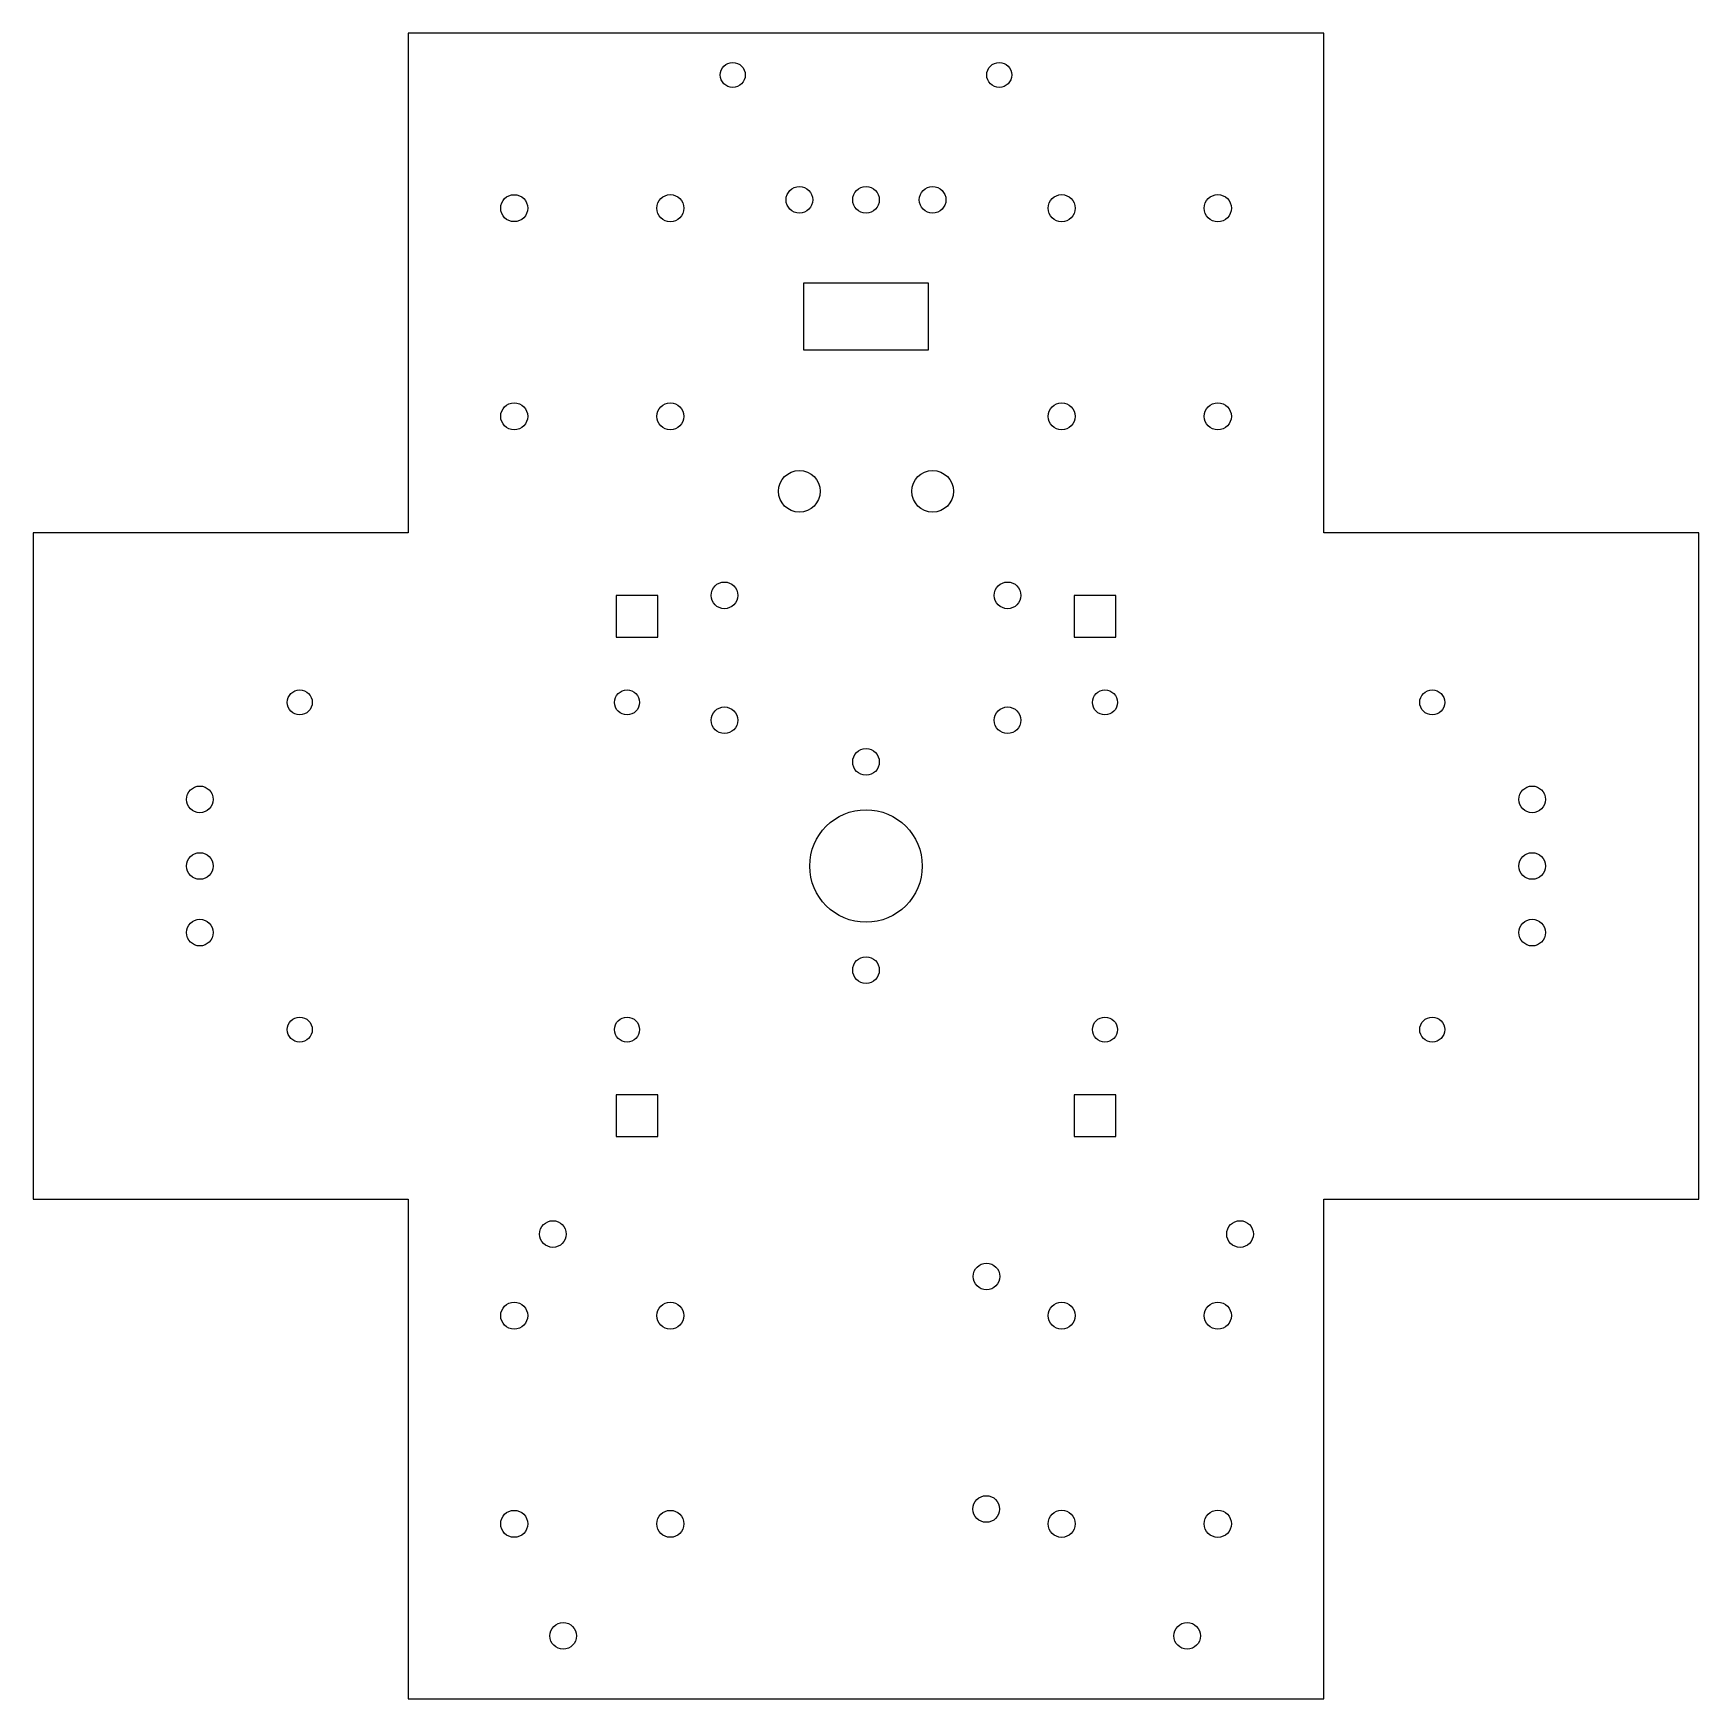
# Model space of a CAD drawing. Header units: millimetres. Extents: x -100 to 100, y -100 to 100.
import ezdxf

# ---------------------------------------------------------------- set-up
doc = ezdxf.new("R2010")
doc.units = ezdxf.units.MM

msp = doc.modelspace()

# ---------------------------------------------------------------- linework, layer by layer
at = {"color": 7, "linetype": 'Continuous', "lineweight": 25}
for p, q in [((55, 100), (-55, 100)), ((-55, 100), (-55, 40)), ((55, 40), (55, 100)), ((-7.5, 70), (-7.5, 62)), ((7.5, 70), (-7.5, 70)), ((7.5, 62), (7.5, 70)), ((-7.5, 62), (7.5, 62)), ((-55, 40), (-100, 40)), ((-100, 40), (-100, -40)), ((100, 40), (55, 40)), ((100, -40), (100, 40)), ((-30, 32.5), (-30, 27.5)), ((-25, 32.5), (-30, 32.5)), ((-25, 27.5), (-25, 32.5)), ((25, 32.5), (25, 27.5)), ((30, 32.5), (25, 32.5)), ((30, 27.5), (30, 32.5)), ((-30, 27.5), (-25, 27.5)), ((25, 27.5), (30, 27.5)), ((-30, -27.5), (-30, -32.5)), ((-25, -27.5), (-30, -27.5)), ((-25, -32.5), (-25, -27.5)), ((25, -27.5), (25, -32.5)), ((30, -27.5), (25, -27.5)), ((30, -32.5), (30, -27.5)), ((-30, -32.5), (-25, -32.5)), ((25, -32.5), (30, -32.5)), ((-100, -40), (-55, -40)), ((-55, -40), (-55, -100)), ((55, -100), (55, -40)), ((55, -40), (100, -40)), ((-55, -100), (55, -100))]:
    msp.add_line(p, q, dxfattribs=at)
for centre, radius in [((-16, 95), 1.5), ((16, 95), 1.5), ((-42.25, 79), 1.62), ((-23.5, 79), 1.63), ((-8, 80), 1.6), ((0, 80), 1.6), ((8, 80), 1.6), ((23.5, 79), 1.63), ((42.25, 79), 1.63), ((-42.25, 54), 1.62), ((-23.5, 54), 1.62), ((23.5, 54), 1.62), ((42.25, 54), 1.63), ((-8, 45), 2.5), ((8, 45), 2.5), ((-17, 32.5), 1.6), ((17, 32.5), 1.6), ((-68, 19.65), 1.5), ((-28.7, 19.65), 1.5), ((28.7, 19.65), 1.5), ((68, 19.65), 1.5), ((-17, 17.5), 1.6), ((17, 17.5), 1.6), ((0, 12.5), 1.6), ((-80, 8), 1.6), ((80, 8), 1.6), ((0, 0), 6.75), ((-80, 0), 1.6), ((80, 0), 1.6), ((-80, -8), 1.6), ((80, -8), 1.6), ((0, -12.5), 1.6), ((-68, -19.65), 1.5), ((-28.7, -19.65), 1.5), ((28.7, -19.65), 1.5), ((68, -19.65), 1.5), ((-37.6, -44.2), 1.6), ((44.92, -44.2), 1.6), ((14.47, -49.29), 1.6), ((-42.25, -54), 1.62), ((-23.5, -54), 1.63), ((23.5, -54), 1.63), ((42.25, -54), 1.63), ((14.44, -77.22), 1.6), ((-42.25, -79), 1.62), ((-23.5, -79), 1.62), ((23.5, -79), 1.63), ((42.25, -79), 1.63), ((-36.36, -92.46), 1.6), ((38.57, -92.46), 1.6)]:
    msp.add_circle(centre, radius, dxfattribs=at)

doc.saveas('drawing.dxf')
